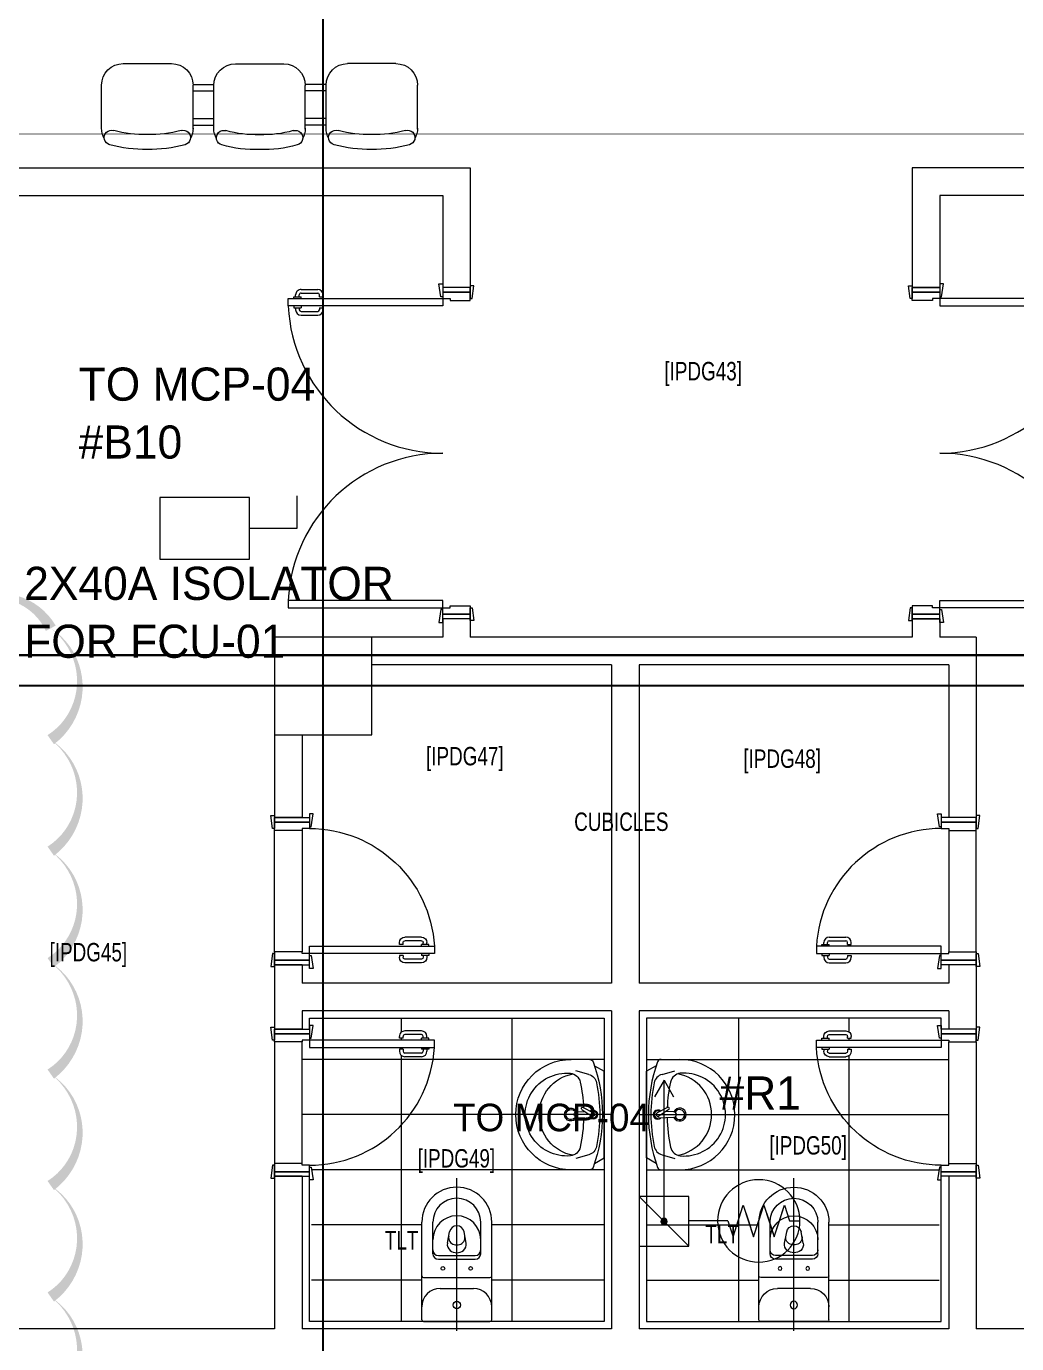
# Model space of a CAD drawing. Header units: metres. Extents: x 75097 to 220695, y -1557923 to -1361206.
# Drawn here: x 91803 to 97182, y -1451612 to -1444453 of the extents above; entities that cross this region are included whole.
import ezdxf

# ---------------------------------------------------------------- set-up
doc = ezdxf.new("R2010")
doc.units = ezdxf.units.M
doc.layers.get('0').update_dxf_attribs({"lineweight": 0})
for name, color, linetype, lineweight in [('A-100 - Copy$0$72_EGR_BASE_TEXT', 8, 'Continuous', 0), ('A-100 - Copy$0$car', 8, 'Continuous', 0), ('A-100 - Copy$0$Medical Equipment and Furniture', 8, 'Continuous', 0), ('A-100 - Copy$0$Medical Equipment and Furniture1', 8, 'Continuous', 5), ('A-100 - Copy$0$SANIT', 8, 'Continuous', 0), ('A-100 - Copy$0$Structure', 8, 'Continuous', 9), ('A-100 - Copy$0$Tiles', 8, 'Continuous', 0), ('A-100 - Copy$0$Walls', 8, 'Continuous', 0), ('A-100 - Copy$0$Wooden Joinery', 8, 'Continuous', 0), ('E-LG', 245, 'Continuous', 30)]:
    doc.layers.add(name, color=color, linetype=linetype, lineweight=lineweight)
doc.layers.add('A-100 - Copy$0$axes', color=8, linetype='Continuous')
doc.layers.add('AMA-SO-POWER', color=85, linetype='Continuous')
for name, color, linetype, lineweight, true_color in [('E-POWR', 7, 'Continuous', 9, 0x4e7e3e), ('E-POWR-IDEN _1-100_', 7, 'Continuous', 9, 0x4e7e3e), ('REV 01', 7, 'Continuous', 0, 0xe41b4d)]:
    doc.layers.add(name, color=color, linetype=linetype, lineweight=lineweight, true_color=true_color)
doc.styles.add('A-100 - Copy$0$X3G_ENTITY_2587EA', font='swisscl.ttf', dxfattribs={"height": 200})
doc.styles.add('Optima_5', font='', dxfattribs={"height": 3.001645})
doc.styles.get("Standard").update_dxf_attribs({"font": 'GOTHIC.TTF'})
doc.styles.get('Optima_5').set_extended_font_data('Optima')

# ---------------------------------------------------------------- blocks, each defined once
blk = doc.blocks.new('GI-041_dwg__U120-3902841-GI-041')
at = {"layer": 'E-POWR', "flags": 128}
blk.add_lwpolyline([(-0.1145, 0), (0.1145, 0), (0.1145, 0.1572), (-0.1145, 0.1572)], close=True, dxfattribs=at)
blk.add_lwpolyline([(0.2354, 0.1613), (0.2354, 0.0786), (0.1145, 0.0786)], dxfattribs=at)
blk = doc.blocks.new('E-WATER HEATER SKT')
at = {"layer": 'E-POWR'}
h = blk.add_hatch(color=256, dxfattribs=at)
h.dxf.hatch_style = 1
h.paths.add_polyline_path([(-0.4153, 0.0019, 1), (-0.4426, 0.0019, 1)])
for p, q in [((-0.5415, -0.1106), (-0.5415, 0.1144)), ((-0.5415, 0.1144), (-0.3165, 0.1144))]:
    blk.add_line(p, q, dxfattribs=at)
blk.add_lwpolyline([(-0.5415, 0.1144), (-0.3165, 0.1144), (-0.3165, -0.1106), (-0.5415, -0.1106)], close=True, dxfattribs=at)
for points in [[(-0.4208, 0.01), (-0.3165, 0.1144)], [(-0.1398, 0), (-0.1165, 0.0717), (-0.0932, 0)], [(-0.1398, 0), (-0.1165, 0.0717), (-0.0699, -0.0717), (-0.0233, 0.0717), (0.0233, -0.0717), (0.0699, 0.0717), (0.1165, -0.0717), (0.1398, 0), (0.1865, 0)], [(-0.0466, 0), (-0.0233, 0.0717), (0, 0)], [(0.0466, 0), (0.0699, 0.0717), (0.0932, 0)], [(-0.1398, 0), (-0.3165, 0)], [(-0.0932, 0), (-0.0699, -0.0717), (-0.0466, 0)], [(0, 0), (0.0233, -0.0717), (0.0466, 0)], [(0.0932, 0), (0.1165, -0.0717), (0.1398, 0)], [(-0.5415, -0.1106), (-0.4371, -0.0063)]]:
    blk.add_lwpolyline(points, dxfattribs=at)
for centre, radius in [((0, 0), 0.1865), ((-0.429, 0.0019), 0.0137)]:
    blk.add_circle(centre, radius, dxfattribs=at)
blk = doc.blocks.new('arrow')
at = {"layer": 'E-POWR'}
for points in [[(140757.7, -1398284.6), (140667.3, -1398232.4)], [(139990, -1398284.6), (140757.7, -1398284.6), (140757.7, -1398284.6)], [(140757.7, -1398284.6), (140667.3, -1398336.8)]]:
    blk.add_lwpolyline(points, dxfattribs=at)
blk = doc.blocks.new('A-100 - Copy$0$3seater')
at = {"layer": 'A-100 - Copy$0$Medical Equipment and Furniture1', "ltscale": 20}
for p, q in [((-958973.1, -382949.7, 0), (-958973.1, -383188.2, 0)), ((-958476.3, -382949.7, 0), (-958476.3, -383188.2, 0)), ((-958476.3, -382949.7, 0), (-958476.3, -383165.8, 0)), ((-958476.3, -382971.4, 0), (-958363.6, -382971.4, 0)), ((-958363.6, -382948.4, 0), (-958363.6, -383187, 0)), ((-957866.8, -382948.4, 0), (-957866.8, -383164.5, 0)), ((-957866.8, -382948.4, 0), (-957866.8, -383187, 0)), ((-957754.1, -382971.4, 0), (-957866.8, -382971.4, 0)), ((-957754.1, -382949.7, 0), (-957754.1, -383188.2, 0)), ((-957754.1, -382949.7, 0), (-957754.1, -383165.8, 0)), ((-957257.3, -382949.7, 0), (-957257.3, -383188.2, 0)), ((-958476.3, -383007.5, 0), (-958363.6, -383007.5, 0)), ((-957754.1, -383007.5, 0), (-957866.8, -383007.5, 0)), ((-958476.3, -383157.4, 0), (-958363.6, -383157.4, 0)), ((-958476.3, -383192.2, 0), (-958363.5, -383192.2, 0)), ((-957754.1, -383192.2, 0), (-957866.9, -383192.2, 0)), ((-957754.1, -383157.4, 0), (-957866.8, -383157.4, 0)), ((-958856, -383305.4, 0), (-958593.5, -383305.4, 0)), ((-958246.5, -383304.2, 0), (-957984, -383304.2, 0)), ((-957374.4, -383305.4, 0), (-957636.9, -383305.4, 0))]:
    blk.add_line(p, q, dxfattribs=at)
for centre, radius, start, end in [((-958744.2, -383526.3, 0), 687.4, 88.37526, 105.63897), ((-958705.2, -383526.3, 0), 687.4, 74.36103, 91.62474), ((-958134.7, -383525, 0), 687.4, 88.37526, 105.63897), ((-958095.7, -383525, 0), 687.4, 74.36103, 91.62474), ((-957525.2, -383526.3, 0), 687.4, 88.37526, 105.63897), ((-957486.2, -383526.3, 0), 687.4, 74.36103, 91.62474), ((-958856, -382954.9, 0), 117.2, 151.03012, 180), ((-958918.6, -382903.3, 0), 40.5, 105.63896, 285.63897), ((-958744.2, -383526.3, 0), 606.4, 88.15806, 105.63897), ((-958705.2, -383526.3, 0), 606.4, 74.36103, 91.84194), ((-958530.8, -382903.3, 0), 40.5, 254.36103, 74.36104), ((-958593.5, -382954.9, 0), 117.2, 0, 28.96988), ((-958246.5, -382953.6, 0), 117.2, 151.03012, 180), ((-958309.1, -382902.1, 0), 40.5, 105.63896, 285.63897), ((-958134.7, -383525, 0), 606.4, 88.15806, 105.63897), ((-958095.7, -383525, 0), 606.4, 74.36103, 91.84194), ((-957921.3, -382902.1, 0), 40.5, 254.36103, 74.36104), ((-957984, -382953.6, 0), 117.2, 0, 28.96988), ((-957636.9, -382954.9, 0), 117.2, 151.03012, 180), ((-957699.6, -382903.3, 0), 40.5, 105.63896, 285.63897), ((-957525.2, -383526.3, 0), 606.4, 88.15806, 105.63897), ((-957486.2, -383526.3, 0), 606.4, 74.36103, 91.84194), ((-957311.8, -382903.3, 0), 40.5, 254.36103, 74.36104), ((-957374.4, -382954.9, 0), 117.2, 0, 28.96988), ((-958856, -383188.2, 0), 117.2, 180, 270), ((-958593.5, -383188.2, 0), 117.2, 270, 0), ((-958246.5, -383187, 0), 117.2, 180, 270), ((-957984, -383187, 0), 117.2, 270, 0), ((-957636.9, -383188.2, 0), 117.2, 180, 270), ((-957374.4, -383188.2, 0), 117.2, 270, 0)]:
    blk.add_arc(centre, radius, start, end, dxfattribs=at)
blk = doc.blocks.new('A-100 - Copy$0$WC manta')
at = {"layer": 'A-100 - Copy$0$SANIT'}
for p, q in [((-0.13, 0.18), (-0.13, -0.18)), ((-0.12, 0.19), (0.41, 0.19)), ((0.109, 0.18), (0.109, -0.18)), ((0.05, 0.09), (0.05, -0.09)), ((0.209, 0.1), (0.209, -0.1)), ((0.229, 0.1), (0.229, -0.1)), ((0.239, 0.13), (0.41, 0.13)), ((-0.18, 0), (0.65, 0)), ((0.2955, 0.051), (0.3581, 0.0393)), ((0.2955, -0.051), (0.3581, -0.0393)), ((0.239, -0.13), (0.41, -0.13)), ((-0.12, -0.19), (0.41, -0.19))]:
    blk.add_line(p, q, dxfattribs=at)
for centre, radius in [((0.159, 0.0752), 0.01), ((-0.04, 0), 0.02), ((0.159, -0.0753), 0.01)]:
    blk.add_circle(centre, radius, dxfattribs=at)
for centre, radius, start, end in [((-0.12, 0.18), 0.01, 90, 180), ((-0.05, 0.09), 0.1, 0, 90), ((0.119, 0.18), 0.01, 90, 180), ((0.41, 0), 0.19, 270, 90), ((0.239, 0.1), 0.03, 90, 180), ((0.259, 0.1), 0.03, 90, 180), ((0.3147, 0), 0.13, 270, 90), ((0.41, 0), 0.13, 270, 90), ((0.3029, 0), 0.0588, 141.52497, 218.47503), ((0.2882, 0.0117), 0.04, 79.42885, 141.52497), ((0.3454, 0), 0.0588, 166.41759, 193.58241), ((0.3271, 0.0044), 0.04, 79.42885, 166.41759), ((0.3507, 0), 0.04, 280.57115, 79.42885), ((0.2882, -0.0117), 0.04, 218.47503, 280.57115), ((0.3271, -0.0044), 0.04, 193.58241, 280.57115), ((-0.05, -0.09), 0.1, 270, 0), ((0.239, -0.1), 0.03, 180, 270), ((0.259, -0.1), 0.03, 180, 270), ((-0.12, -0.18), 0.01, 180, 270), ((0.119, -0.18), 0.01, 180, 270)]:
    blk.add_arc(centre, radius, start, end, dxfattribs=at)
blk = doc.blocks.new('A-100 - Copy$0$A$C0C6031A3')
at = {"layer": 'A-100 - Copy$0$car'}
for p, q in [((1350, 640), (690, 640)), ((690, 490), (1350, 490))]:
    blk.add_line(p, q, dxfattribs=at)
at = {"layer": 'A-100 - Copy$0$Wooden Joinery'}
for p, q in [((630, 1288.8), (630, 1198.8)), ((650, 1288.8), (650, 1198.8)), ((670, 1318.8), (660, 1318.8)), ((670, 1298.8), (660, 1298.8)), ((670, 1328.8), (670, 1288.8)), ((680, 1328.8), (670, 1328.8)), ((680, 1288.8), (670, 1288.8)), ((720, 1328.8), (730, 1328.8)), ((720, 1288.8), (730, 1288.8)), ((730, 1328.8), (730, 1288.8)), ((730, 1318.8), (740, 1318.8)), ((730, 1298.8), (740, 1298.8)), ((750, 1288.8), (750, 1198.8)), ((770, 1288.8), (770, 1198.8)), ((670, 1188.8), (660, 1188.8)), ((670, 1168.8), (660, 1168.8)), ((670, 1188.8), (670, 1168.8)), ((730, 1188.8), (740, 1188.8)), ((730, 1188.8), (730, 1168.8)), ((730, 1168.8), (740, 1168.8))]:
    blk.add_line(p, q, dxfattribs=at)
for points in [[(720, 680), (720, 1358.8), (680, 1358.8), (680, 680)], [(670, 680), (670, 690), (600, 700), (600, 680)], [(1370, 680), (1370, 690), (1440, 700), (1440, 680)], [(680, 490), (680, 480), (610, 470), (610, 490)], [(1360, 490), (1360, 480), (1430, 470), (1430, 490)]]:
    blk.add_lwpolyline(points, close=True, dxfattribs=at)
for points in [[(645, 680), (645, 490), (620, 490), (620, 680), (645, 680)], [(645, 680), (680, 680), (680, 640), (690, 640), (690, 490), (645, 490), (645, 680)], [(1395, 680), (1360, 680), (1360, 640), (1350, 640), (1350, 490), (1395, 490), (1395, 680)], [(1395, 680), (1395, 490), (1420, 490), (1420, 680), (1395, 680)]]:
    blk.add_lwpolyline(points, dxfattribs=at)
for centre, radius, start, end in [((660, 1288.8), 30, 90, 180), ((660, 1288.8), 10, 90, 180), ((680, 680), 680, 0, 86.62771), ((740, 1288.8), 30, 0, 90), ((740, 1288.8), 10, 0, 90), ((660, 1198.8), 30, 180, 270), ((660, 1198.8), 10, 180, 270), ((740, 1198.8), 10, 270, 0), ((740, 1198.8), 30, 270, 0)]:
    blk.add_arc(centre, radius, start, end, dxfattribs=at)
blk = doc.blocks.new('A-100 - Copy$0$lav-manta 60')
at = {"layer": 'A-100 - Copy$0$SANIT'}
for p, q in [((-0.2658, -0.0529), (-0.2358, 0)), ((-0.2358, 0), (0.2358, 0)), ((0, 0.04), (0, -0.56)), ((0.2658, -0.0529), (0.2358, 0)), ((-0.015, -0.1473), (-0.0199, -0.064)), ((0.0274, -0.121), (-0.0078, -0.0673)), ((0.0389, -0.1142), (0.0087, -0.0575)), ((0.0191, -0.077), (0.0199, -0.064)), ((-0.3, -0.0789), (-0.3, -0.18)), ((-0.2185, -0.0841), (-0.2383, -0.1537)), ((0.015, -0.1473), (0.0174, -0.1057)), ((0.2185, -0.0841), (0.2383, -0.1537)), ((0.3, -0.0789), (0.3, -0.18))]:
    blk.add_line(p, q, dxfattribs=at)
for centre, radius, start, end in [((-0.28, -0.0789), 0.02, 109.82288, 180), ((0, -0.8557), 0.8457, 70.17712, 109.82288), ((-0.1608, -0.1006), 0.06, 101.80862, 164.07939), ((0, -0.8696), 0.8457, 78.19138, 101.80862), ((0, -0.0617), 0.025, 320.74745, 220.36799), ((0, -0.0617), 0.02, 353.26708, 186.68201), ((0, -0.0617), 0.00966, 25.41267, 215.95772), ((0.1608, -0.1006), 0.06, 15.92061, 78.19138), ((0.28, -0.0789), 0.02, 0, 70.17712), ((-0.1645, -0.189), 0.06, 102.08826, 174.81422), ((0, -0.9572), 0.8457, 91.15716, 102.08826), ((0, -0.9572), 0.8457, 88.54856, 88.84398), ((0.0332, -0.1176), 0.00666, 210.68519, 30.68519), ((0, -0.9572), 0.8457, 77.91174, 87.42745), ((0.1645, -0.189), 0.06, 5.18578, 77.91174), ((0, -0.18), 0.3, 180, 0), ((0, -0.2039), 0.2252, 174.81422, 5.18578), ((0, -0.1282), 0.2252, 190.60973, 349.39027), ((0, -0.18), 0.035, 115.31059, 64.68941), ((0, -0.18), 0.0275, 117.14957, 62.85043), ((0, -0.1473), 0.015, 180, 0)]:
    blk.add_arc(centre, radius, start, end, dxfattribs=at)
blk = doc.blocks.new('A-100 - Copy$0$A$C009F45C9')
at = {"layer": 'A-100 - Copy$0$Wooden Joinery'}
for p, q in [((724, -1690), (724, -1680)), ((744, -1690), (724, -1690)), ((744, -1690), (744, -1680)), ((844, -1650), (754, -1650)), ((844, -1670), (754, -1670)), ((884, -1690), (844, -1690)), ((844, -1700), (844, -1690)), ((854, -1690), (854, -1680)), ((874, -1690), (874, -1680)), ((884, -1700), (884, -1690)), ((724, -1750), (724, -1760)), ((744, -1750), (724, -1750)), ((744, -1750), (744, -1760)), ((844, -1770), (754, -1770)), ((844, -1740), (844, -1750)), ((884, -1750), (844, -1750)), ((854, -1750), (854, -1760)), ((874, -1750), (874, -1760)), ((884, -1740), (884, -1750)), ((844, -1790), (754, -1790))]:
    blk.add_line(p, q, dxfattribs=at)
for points in [[(-75, -60), (-85, -60), (-95, 10), (-75, 10)], [(75, -50), (85, -50), (95, 20), (75, 20)], [(75, -100), (914, -100), (914, -60), (75, -60)], [(75, -1700), (914, -1700), (914, -1740), (75, -1740)], [(75, -1700), (914, -1700), (914, -1740), (75, -1740)], [(-75, -1740), (-85, -1740), (-95, -1810), (-75, -1810)], [(75, -1750), (85, -1750), (95, -1820), (75, -1820)]]:
    blk.add_lwpolyline(points, close=True, dxfattribs=at)
for points in [[(75, -25), (-75, -25), (-75, 0), (75, 0), (75, -25)], [(75, -25), (75, -60), (35, -60), (35, -70), (-75, -70), (-75, -25), (75, -25)], [(75, -1775), (75, -1740), (35, -1740), (35, -1730), (-75, -1730), (-75, -1775), (75, -1775)], [(75, -1775), (-75, -1775), (-75, -1800), (75, -1800), (75, -1775)]]:
    blk.add_lwpolyline(points, dxfattribs=at)
for centre, radius, start, end in [((75, -60), 840, 270, 357.2706), ((75, -1740), 840, 2.7294, 90), ((754, -1680), 30, 90, 180), ((754, -1680), 10, 90, 180), ((844, -1680), 30, 0, 90), ((844, -1680), 10, 0, 90), ((754, -1760), 30, 180, 270), ((754, -1760), 10, 180, 270), ((844, -1760), 10, 270, 0), ((844, -1760), 30, 270, 0)]:
    blk.add_arc(centre, radius, start, end, dxfattribs=at)
blk = doc.blocks.new('A-100 - Copy')
at = {"layer": 'A-100 - Copy$0$axes'}
for p, q in [((93415.3, -1477297.4, 2.4), (93415.3, -1436792.7, 2.4)), ((181015.3, -1448037.7, 2.4), (83877.8, -1448037.7, 2.4))]:
    blk.add_line(p, q, dxfattribs=at)
at = {"layer": 'A-100 - Copy$0$Structure', "elevation": 2.4}
blk.add_lwpolyline([(93150.3, -1448302.7), (93680.3, -1448302.7), (93680.3, -1447772.7), (93150.3, -1447772.7)], close=True, dxfattribs=at)
at = {"layer": 'A-100 - Copy$0$Tiles'}
for p, q in [((93841, -1449918.6, 2.4), (93841, -1449842.5, 2.4)), ((94441, -1451492, 2.4), (94441, -1449842.5, 2.4)), ((95672.4, -1451492, 2.4), (95672.4, -1449842.5, 2.4)), ((96272.4, -1449918.6, 2.4), (96272.4, -1449842.5, 2.4)), ((93841, -1449962.5, 2.4), (93841, -1449952.5, 2.4)), ((96272.4, -1449962.5, 2.4), (96272.4, -1449952.5, 2.4)), ((93841, -1450012.5, 2.4), (93841, -1450002.5, 2.4)), ((96272.4, -1450012.5, 2.4), (96272.4, -1450002.5, 2.4)), ((94761.7, -1450067.2, 2.4), (93300.3, -1450067.2, 2.4)), ((93841, -1451492, 2.4), (93841, -1450046.3, 2.4)), ((94941.7, -1450067.2, 2.4), (94862.7, -1450067.2, 2.4)), ((95171.7, -1450067.2, 2.4), (95250.6, -1450067.2, 2.4)), ((95351.7, -1450067.2, 2.4), (96813, -1450067.2, 2.4)), ((96272.4, -1451492, 2.4), (96272.4, -1450046.3, 2.4)), ((94941.7, -1450367.2, 2.4), (93300.3, -1450367.2, 2.4)), ((95171.7, -1450367.2, 2.4), (96813, -1450367.2, 2.4)), ((94761.7, -1450667.2, 2.4), (93352.4, -1450667.2, 2.4)), ((94941.7, -1450667.2, 2.4), (94862.7, -1450667.2, 2.4)), ((95171.7, -1450667.2, 2.4), (95250.6, -1450667.2, 2.4)), ((95351.7, -1450667.2, 2.4), (96760.9, -1450667.2, 2.4)), ((93951, -1450967.2, 2.4), (93352.4, -1450967.2, 2.4)), ((94941.7, -1450967.2, 2.4), (94331, -1450967.2, 2.4)), ((95171.7, -1450967.2, 2.4), (95782.4, -1450967.2, 2.4)), ((96162.4, -1450967.2, 2.4), (96760.9, -1450967.2, 2.4)), ((93951, -1451267.2, 2.4), (93352.4, -1451267.2, 2.4)), ((94941.7, -1451267.2, 2.4), (94331, -1451267.2, 2.4)), ((95171.7, -1451267.2, 2.4), (95782.4, -1451267.2, 2.4)), ((96162.4, -1451267.2, 2.4), (96760.9, -1451267.2, 2.4))]:
    blk.add_line(p, q, dxfattribs=at)
at = {"layer": 'A-100 - Copy$0$Tiles', "elevation": 2.4}
for points in [[(93340.3, -1449902.5), (93340.3, -1449842.5), (94941.7, -1449842.5), (94941.7, -1451492), (93340.3, -1451492), (93340.3, -1450702.5)], [(96773, -1449902.5), (96773, -1449842.5), (95171.7, -1449842.5), (95171.7, -1451492), (96773, -1451492), (96773, -1450702.5)]]:
    blk.add_lwpolyline(points, dxfattribs=at)
at = {"layer": 'A-100 - Copy$0$Walls'}
for p, q in [((86177.6, -1445222.7, 2.4), (94214.3, -1445222.7, 2.4)), ((94214.3, -1445222.7, 2.4), (94214.3, -1445872.9, 2.4)), ((86177.6, -1445372.7, 2.4), (94064.3, -1445372.7, 2.4)), ((94064.3, -1445372.7, 2.4), (94064.3, -1445872.9, 2.4)), ((94214.3, -1445872.9, 2.4), (94064.3, -1445872.9, 2.4)), ((96764.3, -1445872.9, 2.4), (96614.3, -1445872.9, 2.4)), ((94214.3, -1447672.9, 2.4), (94064.3, -1447672.9, 2.4)), ((96764.3, -1447672.9, 2.4), (96614.3, -1447672.9, 2.4)), ((94064.3, -1447772.7, 2.4), (93680.3, -1447772.7, 2.4)), ((96614.3, -1447772.9, 2.4), (94214.3, -1447772.7, 2.4)), ((96963, -1447772.9, 2.4), (96764.3, -1447772.9, 2.4)), ((94981.7, -1447922.9, 2.4), (93678.5, -1447922.9, 2.4)), ((96813, -1447922.9, 2.4), (95131.7, -1447922.9, 2.4)), ((93300.3, -1448752.5, 2.4), (93150.3, -1448752.5, 2.4)), ((96963, -1448752.5, 2.4), (96813, -1448752.5, 2.4)), ((93300.3, -1449552.5, 2.4), (93150.3, -1449552.5, 2.4)), ((96963, -1449552.5, 2.4), (96813, -1449552.5, 2.4)), ((94981.7, -1449652.5, 2.4), (93300.3, -1449652.5, 2.4)), ((96813, -1449652.5, 2.4), (95131.7, -1449652.5, 2.4)), ((94981.7, -1449802.5, 2.4), (93300.3, -1449802.5, 2.4)), ((96813, -1449802.5, 2.4), (95131.7, -1449802.5, 2.4)), ((93300.3, -1449902.5, 2.4), (93150.3, -1449902.5, 2.4)), ((96963, -1449902.5, 2.4), (96813, -1449902.5, 2.4)), ((93300.3, -1450702.5, 2.4), (93150.3, -1450702.5, 2.4)), ((96963, -1450702.5, 2.4), (96813, -1450702.5, 2.4)), ((93150.3, -1451532, 2.4), (91350.3, -1451532, 2.4)), ((94981.7, -1451532, 2.4), (93300.3, -1451532, 2.4)), ((96813, -1451532, 2.4), (95131.7, -1451532, 2.4)), ((100350.3, -1451532, 2.4), (96963, -1451532, 2.4))]:
    blk.add_line(p, q, dxfattribs=at)
at = {"layer": 'A-100 - Copy$0$Walls', "elevation": 2.4}
for points in [[(106350.3, -1445222.7), (96614.3, -1445222.7), (96614.3, -1445872.9)], [(106200.3, -1445372.7), (96764.3, -1445372.7), (96764.3, -1445872.9)], [(94064.3, -1447672.9), (94064.3, -1447772.7)], [(94214.3, -1447672.9), (94214.3, -1447772.7)], [(96614.3, -1447672.9), (96614.3, -1447772.9)], [(96764.3, -1447672.9), (96764.3, -1447772.9)], [(96963, -1447772.9), (96963, -1448752.5)], [(94981.7, -1447922.9), (94981.7, -1449652.5)], [(95131.7, -1447922.9), (95131.7, -1449652.5)], [(96813, -1447922.9), (96813, -1448752.5)], [(93150.3, -1448302.7), (93150.3, -1448752.5)], [(93300.3, -1448302.7), (93300.3, -1448752.5)], [(93150.3, -1449552.5), (93150.3, -1449902.5)], [(93300.3, -1449552.5), (93300.3, -1449652.5)], [(96813, -1449552.5), (96813, -1449652.5)], [(96963, -1449552.5), (96963, -1449902.5)], [(93300.3, -1449802.5), (93300.3, -1449902.5)], [(94981.7, -1449802.5), (94981.7, -1451532)], [(95131.7, -1449802.5), (95131.7, -1451532)], [(96813, -1449802.5), (96813, -1449902.5)], [(93150.3, -1450702.5), (93150.3, -1451532)], [(93300.3, -1450702.5), (93300.3, -1451532)], [(96813, -1450702.5), (96813, -1451532)], [(96963, -1450702.5), (96963, -1451532)]]:
    blk.add_lwpolyline(points, dxfattribs=at)
at = {"layer": 'A-100 - Copy$0$Medical Equipment and Furniture', "xscale": -1, "rotation": 180}
blk.add_blockref('A-100 - Copy$0$3seater', (1051184.8, -1827960.9, 2.4), dxfattribs=at)
at = {"layer": 'A-100 - Copy$0$SANIT'}
for name, p, xscale, yscale, zscale, rotation in [('A-100 - Copy$0$lav-manta 60', (94941.7, -1450367.2, 2.4), -1000.000000000223, 1000.000000000223, 1000.000000000223, 270), ('A-100 - Copy$0$lav-manta 60', (95171.7, -1450367.2, 2.4), 1000.000000000226, 1000.000000000226, 1000.000000000226, 90), ('A-100 - Copy$0$WC manta', (94141, -1451362, 2.4), 1000.000000000003, 1000.000000000003, 1000.000000000003, 90), ('A-100 - Copy$0$WC manta', (95972.4, -1451362, 2.4), -999.9999999999995, 999.9999999999995, 999.9999999999995, 270)]:
    blk.add_blockref(name, p, dxfattribs=dict(at, xscale=xscale, yscale=yscale, zscale=zscale, rotation=rotation))
at = {"layer": 'A-100 - Copy$0$Wooden Joinery'}
for name, p, rotation in [('A-100 - Copy$0$A$C009F45C9', (94139.3, -1447672.9, 2.4), 180), ('A-100 - Copy$0$A$C0C6031A3', (97453, -1450172.5, 2.4), 90), ('A-100 - Copy$0$A$C0C6031A3', (92660.3, -1449282.5, 2.4), 270)]:
    blk.add_blockref(name, p, dxfattribs=dict(at, rotation=rotation))
blk.add_blockref('A-100 - Copy$0$A$C009F45C9', (96689.3, -1445872.9, 2.4), dxfattribs=at)
for p, xscale, rotation in [((92660.3, -1450172.5, 2.4), -1, 270), ((97453, -1449282.5, 2.4), -1.000000000000003, 90)]:
    blk.add_blockref('A-100 - Copy$0$A$C0C6031A3', p, dxfattribs=dict(at, xscale=xscale, rotation=rotation))
at = {"layer": 'A-100 - Copy$0$72_EGR_BASE_TEXT', "char_height": 100, "attachment_point": 2, "style": 'A-100 - Copy$0$X3G_ENTITY_2587EA'}
for s, insert in [('[IPDG43]', (95479.3, -1446277, 2.4)), ('[IPDG47]', (94184.7, -1448369.2, 2.4)), ('[IPDG48]', (95908.4, -1448382.9, 2.4)), ('CUBICLES', (95034.8, -1448725.6, 2.4)), ('[IPDG45]', (92139.4, -1449434.5, 2.4)), ('[IPDG50]', (96049.3, -1450484.3, 2.4)), ('[IPDG49]', (94138.6, -1450555, 2.4)), ('TLT', (93841, -1451000.4, 2.4)), ('TLT', (95582.6, -1450967.2, 2.4))]:
    blk.add_mtext(s, dxfattribs=dict(at, insert=insert))

msp = doc.modelspace()

# ---------------------------------------------------------------- linework, layer by layer
at = {"layer": 'E-LG', "color": 1, "elevation": 2.4}
msp.add_lwpolyline([(88369.3, -1447772.7), (88427.3, -1447874.7), (89562.1, -1447874.7), (89607.1, -1447772.7), (89672.7, -1447870), (101624.4, -1447870), (102081.7, -1447372.7), (102137.9, -1447439.2), (103341.4, -1447439.2), (103450.9, -1447372.7), (103555, -1447431.7), (104711.5, -1447431.7), (104749.6, -1447372.7), (104791.5, -1447430.2), (105813.9, -1447430.2), (105889.4, -1447372.7), (105816.5, -1447539), (105106.5, -1447539), (105106.5, -1455735.7), (104706.5, -1456073.7)], dxfattribs=at)
at = {"layer": 'E-POWR', "const_width": 3}
msp.add_lwpolyline([(93852.9, -1440980.2), (90889.3, -1440982.3), (86912.6, -1440982.3), (86912.6, -1445038.1), (97997.7, -1445038.1)], dxfattribs=at)

# ---------------------------------------------------------------- block references
at = {"color": 85, "xscale": 2127.341102341351, "yscale": 2127.341102341351, "zscale": 2127.341102341351}
msp.add_blockref('GI-041_dwg__U120-3902841-GI-041', (92772, -1447348.4), dxfattribs=at)
at = {"layer": 'AMA-SO-POWER', "color": 85, "xscale": -1200, "yscale": 1200, "zscale": 1200, "rotation": 179.9999534452681}
msp.add_blockref('E-WATER HEATER SKT', (95781.4, -1450945, 2.4), dxfattribs=at)
at = {"layer": 'E-POWR', "color": 85, "rotation": 89.99999999999754}
msp.add_blockref('arrow', (-1303018, -1590937.3, 2.4), dxfattribs=at)

# ---------------------------------------------------------------- texts
at = {"layer": 'E-POWR'}
msp.add_text('TO MCP-04', height=150, dxfattribs=at).set_placement((94120.4, -1450458, 0.6))
at = {"layer": 'E-POWR', "insert": (95568.3, -1450159.7, 2.4), "char_height": 180.1, "width": 3.637978807091713e-12, "attachment_point": 1, "rotation": 360, "line_spacing_factor": 1.047943, "style": 'Optima_5'}
msp.add_mtext('#R1', dxfattribs=at)
at = {"layer": 'E-POWR-IDEN _1-100_', "width": 2475.925, "attachment_point": 1, "rotation": 360, "line_spacing_factor": 1.047943, "style": 'Optima_5'}
for s, insert, char_height in [('TO MCP-04 \\P#B10', (92087, -1446307.5), 180.1), ('2X40A ISOLATOR\\PFOR FCU-01', (91791.2, -1447390.1), 180.099)]:
    msp.add_mtext(s, dxfattribs=dict(at, insert=insert, char_height=char_height))

# ---------------------------------------------------------------- next in the draw order: block references
msp.add_blockref('A-100 - Copy', (0, 0))

# ---------------------------------------------------------------- next in the draw order: linework, layer by layer
at = {"layer": 'REV 01', "elevation": 0}
msp.add_lwpolyline([(85944.6, -1447657.3, 0, 60.6, -0.520567), (86550.4, -1447657.3, 0, 60.6, -0.520567), (87156.1, -1447657.3, 0, 60.6, -0.520567), (87761.9, -1447657.3, 0, 60.6, -0.520567), (88367.7, -1447657.3, 0, 60.6, -0.520567), (88973.4, -1447657.3, 0, 60.6, -0.520567), (89579.2, -1447657.3, 0, 60.6, -0.520567), (90184.9, -1447657.3, 0, 60.6, -0.520567), (90790.7, -1447657.3, 0, 60.6, -0.520567), (91396.5, -1447657.3, 0, 60.6, -0.520567), (91935.4, -1447724.2, 0, 60.6, -0.520567), (91935.4, -1448329.9, 0, 60.6, -0.520567), (91935.4, -1448935.7, 0, 60.6, -0.520567), (91935.4, -1449541.4, 0, 60.6, -0.520567), (91935.4, -1450147.2, 0, 60.6, -0.520567), (91935.4, -1450752.9, 0, 60.6, -0.520567), (91935.4, -1451358.7, 0, 60.6, -0.520567), (91935.4, -1451964.5, 0, 60.6, -0.520567)], format="xyseb", dxfattribs=at)

doc.saveas('drawing.dxf')
